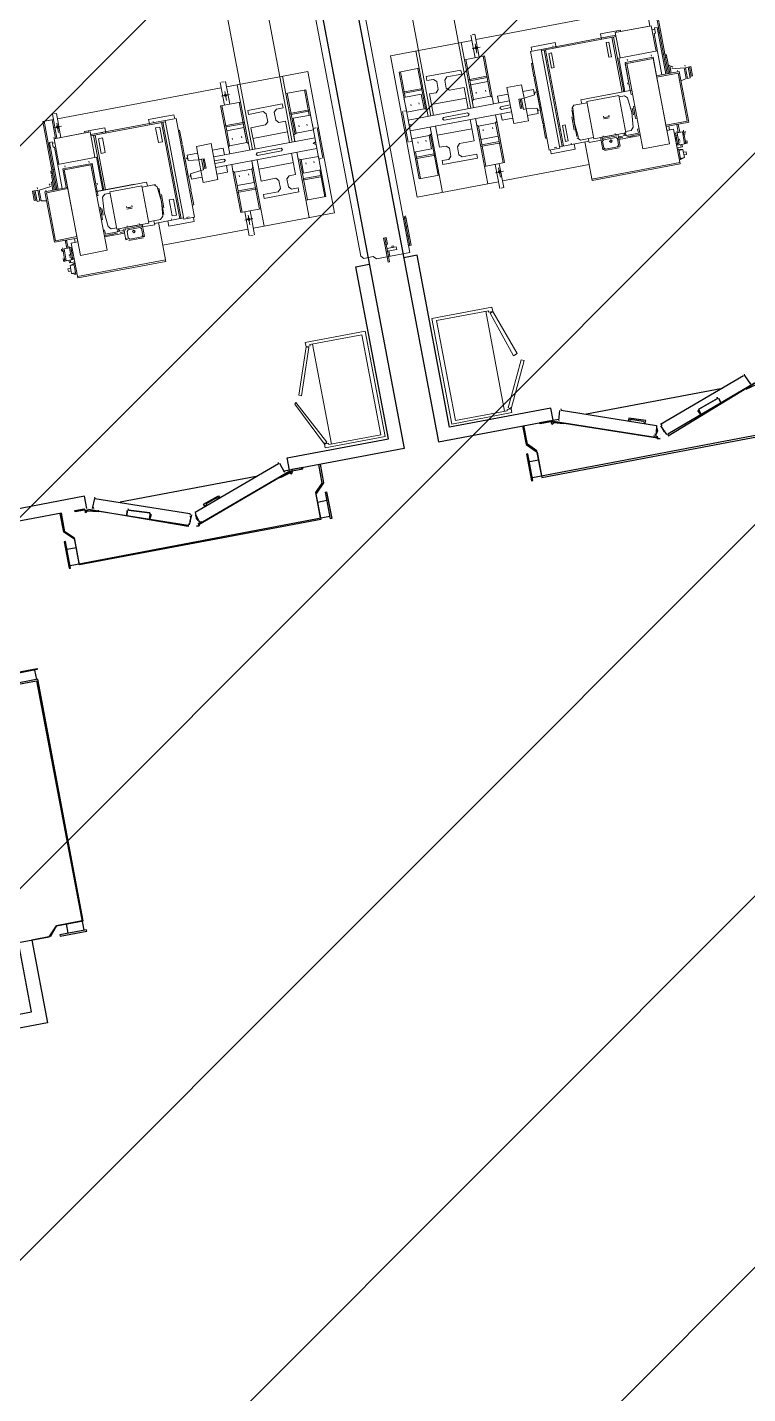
# Model space of a CAD drawing. Extents: x 407440 to 411585, y 6041728 to 6045069.
# Drawn here: x 408266.1 to 408296.6, y 6044160.8 to 6044218.6 of the extents above; entities that cross this region are included whole.
import ezdxf

# ---------------------------------------------------------------- set-up
doc = ezdxf.new("R2010")
doc.units = 0
doc.header["$LTSCALE"] = 5
doc.linetypes.add('foc-TIELINE', pattern=[1.875, 1.25, -0.625])
for name, color, linetype in [('P-BUFFER-PURPLE', 187, 'foc-TIELINE'), ('P-PROPOSED-EXISTING-H', 59, 'Continuous'), ('T-TIE', 201, 'foc-TIELINE')]:
    doc.layers.add(name, color=color, linetype=linetype)

# ---------------------------------------------------------------- blocks, each defined once
blk = doc.blocks.new('P-RIG-877')
at = {"layer": 'T-TIE', "linetype": 'ByBlock', "lineweight": 25}
for points in [[(8.438, -11.343), (8.22, -11.343), (8.151, -11.274), (7.991, -11.274), (7.991, -10.539), (-4.19, -10.539), (-4.19, -14.225), (7.991, -14.225), (7.991, -13.191), (8.002, -13.191), (7.922, -13.168)], [(7.991, -13.501), (8.151, -13.501), (8.232, -13.421), (8.45, -13.421), (8.45, -11.343), (8.232, -11.343), (8.151, -11.263), (7.991, -11.263)], [(8.438, -11.263), (8.438, -13.501)], [(8.002, -11.538), (7.922, -11.573), (7.91, -11.573)], [(8.025, -11.584), (8.037, -11.584), (8.014, -11.492), (8.002, -11.504), (8.289, -12.307), (8.301, -12.307), (8.002, -11.504)], [(7.922, -11.584), (8.197, -12.353)], [(8.037, -11.573), (8.025, -11.573)], [(7.991, -12.95), (7.991, -11.779)], [(8.071, -11.825), (8.117, -11.814), (8.071, -11.825)], [(8.128, -12.009), (8.071, -11.837), (8.128, -12.009)], [(8.174, -11.997), (8.14, -12.009), (8.128, -12.009), (8.14, -12.009)], [(8.186, -11.997), (8.14, -12.02)], [(8.209, -12.342), (8.197, -12.342)], [(8.209, -12.353), (8.289, -12.319), (8.278, -12.319)], [(8.255, -12.33), (8.266, -12.33), (8.232, -12.342), (8.22, -12.342)], [(7.91, -13.157), (7.922, -13.157), (8.197, -12.388), (8.209, -12.388), (8.289, -12.411)], [(8.037, -13.145), (8.037, -13.157), (8.014, -13.237), (8.002, -13.237), (8.289, -12.434), (8.301, -12.399), (8.289, -12.399), (8.301, -12.399), (8.289, -12.399)], [(8.301, -12.399), (8.312, -12.399), (8.301, -12.399), (8.002, -13.237)], [(8.151, -12.48), (8.163, -12.48), (8.14, -12.468), (8.094, -12.606), (8.117, -12.617)], [(8.232, -12.388), (8.243, -12.388), (8.266, -12.399), (8.255, -12.399), (8.266, -12.399), (8.243, -12.388)], [(8.278, -12.411), (8.266, -12.411)], [(8.289, -12.422), (8.278, -12.422)], [(8.117, -12.594), (8.105, -12.594), (8.14, -12.491), (8.151, -12.491)], [(8.117, -12.606), (8.105, -12.606)], [(8.037, -13.168), (8.025, -13.168)], [(7.991, -13.237), (7.887, -13.237), (7.887, -14.11), (6.406, -14.11), (6.406, -14.225)], [(8.002, -13.341), (7.991, -13.341)], [(8.438, -13.421), (8.22, -13.421), (8.151, -13.49), (7.991, -13.49)], [(8.301, -13.421), (8.301, -13.501)], [(8.438, -17.405), (8.22, -17.405), (8.151, -17.474), (7.991, -17.474), (7.991, -18.208), (-4.19, -18.208), (-4.19, -14.523), (7.991, -14.523), (7.991, -15.556), (8.002, -15.556), (7.922, -15.579)], [(7.991, -15.51), (7.887, -15.51), (7.887, -14.638), (6.406, -14.638), (6.406, -14.523)], [(7.991, -15.246), (8.151, -15.246), (8.232, -15.327), (8.45, -15.327), (8.45, -17.405), (8.232, -17.405), (8.151, -17.485), (7.991, -17.485)], [(8.301, -15.327), (8.301, -15.246)], [(8.438, -17.485), (8.438, -15.246)], [(8.438, -15.327), (8.22, -15.327), (8.151, -15.258), (7.991, -15.258)], [(8.002, -15.407), (7.991, -15.407)], [(7.91, -15.591), (7.922, -15.591), (8.197, -16.36), (8.209, -16.36), (8.289, -16.337)], [(8.037, -15.602), (8.037, -15.591), (8.014, -15.51), (8.002, -15.51), (8.289, -16.314), (8.301, -16.349), (8.289, -16.349), (8.301, -16.349), (8.289, -16.349)], [(8.301, -16.349), (8.312, -16.349), (8.301, -16.349), (8.002, -15.51)], [(8.037, -15.579), (8.025, -15.591)], [(7.991, -15.797), (7.991, -16.969)], [(8.151, -16.268), (8.163, -16.268), (8.14, -16.28), (8.094, -16.142), (8.117, -16.13)], [(8.117, -16.142), (8.105, -16.142)], [(8.117, -16.153), (8.105, -16.153), (8.14, -16.257), (8.151, -16.257)], [(7.91, -17.175), (7.922, -17.175), (8.197, -16.406), (8.209, -16.406)], [(8.209, -16.394), (8.289, -16.429), (8.278, -16.429)], [(8.255, -16.417), (8.266, -16.417), (8.232, -16.406), (8.22, -16.406)], [(8.232, -16.36), (8.243, -16.36), (8.266, -16.349), (8.255, -16.349), (8.266, -16.349), (8.243, -16.36)], [(8.289, -16.326), (8.278, -16.326)], [(8.278, -16.349), (8.278, -16.337)], [(8.025, -17.164), (8.037, -17.164), (8.014, -17.256), (8.002, -17.244), (8.289, -16.44), (8.301, -16.44), (8.002, -17.244)], [(8.128, -16.739), (8.071, -16.911), (8.128, -16.739)], [(8.174, -16.75), (8.14, -16.739), (8.128, -16.739), (8.14, -16.739)], [(8.186, -16.75), (8.14, -16.727)], [(8.071, -16.923), (8.117, -16.934), (8.071, -16.923)], [(8.002, -17.21), (7.922, -17.175)], [(8.002, -17.198), (7.991, -17.198)], [(8.037, -17.175), (8.025, -17.175)], [(7.991, -17.256), (7.887, -17.256), (7.887, -18.094), (6.636, -18.094), (6.636, -18.208), (6.636, -18.094)], [(8.002, -17.347), (7.991, -17.347)], [(8.301, -17.405), (8.301, -17.485)], [(8.232, -24.408), (8.22, -24.408), (8.232, -24.408), (8.232, -24.42), (8.22, -24.42), (8.232, -24.397), (8.22, -24.397), (8.232, -24.397), (8.542, -23.558), (8.656, -23.558), (8.656, -18.507), (9.265, -18.507), (9.265, -18.243), (9.345, -18.163), (9.345, -17.944), (11.492, -17.944)], [(11.412, -17.944), (11.412, -18.163), (11.412, -17.933), (9.334, -17.933), (9.334, -18.163), (9.253, -18.231), (9.253, -18.392)], [(9.253, -17.944), (9.334, -17.944)], [(11.412, -18.082), (11.492, -18.082)], [(12.204, -23.558), (12.089, -23.558), (12.089, -18.507), (11.492, -18.507), (11.492, -18.243), (11.412, -18.163), (11.492, -18.231), (11.492, -18.392), (12.204, -18.392), (12.204, -23.604), (12.215, -23.604), (12.135, -23.639), (12.124, -23.639), (12.411, -24.408), (12.399, -24.408)]]:
    blk.add_lwpolyline(points, dxfattribs=at)
at = {"layer": 'T-TIE', "linetype": 'ByBlock', "lineweight": 18}
for points in [[(5.35, -11.561), (5.27, -11.561), (5.362, -11.561), (5.362, -11.584), (5.27, -11.584), (5.27, -11.538), (5.35, -11.538)], [(5.27, -11.55), (5.35, -11.55), (5.27, -11.55), (5.35, -11.55)], [(5.281, -11.653), (5.293, -11.653)], [(5.706, -11.653), (5.717, -11.653)], [(5.798, -11.687), (5.809, -11.687)], [(5.798, -11.687), (5.809, -11.687)], [(5.855, -11.768), (5.844, -11.768)], [(5.855, -11.745), (5.867, -11.745)], [(5.89, -11.699), (5.901, -11.699)], [(4.891, -12.215), (4.891, -12.193)], [(4.937, -12.204), (4.937, -12.181), (5.063, -12.181), (5.063, -12.204)], [(5.717, -12.181), (5.717, -12.457), (5.396, -12.457), (5.396, -12.181)], [(5.717, -12.193), (5.74, -12.204), (5.74, -12.181)], [(5.729, -12.25), (5.74, -12.25)], [(5.557, -12.33), (5.557, -12.307)], [(5.821, -12.273), (5.821, -12.376), (5.809, -12.388), (5.821, -12.388), (5.809, -12.388), (5.752, -12.388), (5.74, -12.376), (5.74, -12.273), (5.752, -12.261), (5.809, -12.261)], [(5.775, -12.319), (5.763, -12.307), (5.752, -12.319), (5.763, -12.33)], [(4.937, -12.698), (4.937, -12.675), (5.063, -12.675), (5.063, -12.698)], [(5.694, -12.698), (5.557, -12.698), (5.557, -12.675), (5.694, -12.675)], [(4.891, -12.801), (4.891, -12.778)], [(5.729, -12.778), (5.729, -12.801)], [(5.27, -13.008), (5.35, -13.008), (5.27, -13.008), (5.35, -13.008)], [(4.787, -13.295), (4.776, -13.283), (4.765, -13.295), (4.776, -13.306)], [(4.787, -13.295), (4.776, -13.283), (4.765, -13.295), (4.776, -13.306)], [(5.855, -13.295), (5.844, -13.283), (5.832, -13.295), (5.844, -13.306)], [(5.855, -13.295), (5.844, -13.283), (5.832, -13.295), (5.844, -13.306)], [(5.327, -13.674), (5.327, -13.467), (5.316, -13.455), (5.304, -13.467), (5.304, -13.674), (5.316, -13.685)], [(7.003, -13.593), (7.394, -13.467), (7.382, -13.432), (6.992, -13.57)], [(7.864, -13.57), (7.864, -14.087), (6.957, -14.087), (6.957, -13.57), (6.992, -13.57), (6.992, -13.605), (6.98, -13.605), (6.98, -14.052), (7.841, -14.052), (7.841, -13.605), (7.83, -13.605), (7.83, -13.57)], [(6.969, -13.57), (6.98, -13.57)], [(7.818, -13.57), (7.83, -13.57)], [(6.326, -14.581), (6.349, -14.558), (6.349, -14.477), (6.372, -14.454), (6.372, -14.167), (3.88, -14.167), (3.88, -14.454), (3.915, -14.477), (3.915, -14.558), (3.938, -14.581)], [(6.303, -14.294), (6.291, -14.294), (6.291, -14.305), (6.303, -14.305)], [(7.864, -15.178), (7.864, -14.661), (6.957, -14.661), (6.957, -15.178), (6.992, -15.178), (6.992, -15.143), (6.98, -15.143), (6.98, -14.695), (7.841, -14.695), (7.841, -15.143), (7.83, -15.143), (7.83, -15.178)], [(5.304, -15.074), (5.316, -15.063), (5.327, -15.074), (5.327, -15.281), (5.316, -15.292), (5.304, -15.281)], [(6.969, -15.178), (6.98, -15.178)], [(7.003, -15.155), (7.394, -15.292), (7.382, -15.315), (6.992, -15.178)], [(7.818, -15.178), (7.83, -15.178)], [(4.765, -15.453), (4.776, -15.465), (4.787, -15.453), (4.776, -15.442)], [(4.765, -15.453), (4.776, -15.465), (4.787, -15.453), (4.776, -15.442)], [(5.832, -15.453), (5.844, -15.465), (5.855, -15.453), (5.844, -15.442)], [(5.832, -15.453), (5.844, -15.465), (5.855, -15.453), (5.844, -15.442)], [(5.27, -15.74), (5.35, -15.74), (5.27, -15.74), (5.35, -15.74)], [(4.891, -15.97), (4.891, -15.947)], [(5.729, -15.947), (5.729, -15.97)], [(4.937, -16.05), (4.937, -16.085), (5.063, -16.085), (5.063, -16.05)], [(5.694, -16.05), (5.557, -16.05), (5.557, -16.085), (5.694, -16.085)], [(5.717, -16.567), (5.717, -16.291), (5.396, -16.291), (5.396, -16.567)], [(5.821, -16.475), (5.821, -16.372), (5.809, -16.36), (5.821, -16.36), (5.809, -16.36), (5.752, -16.36), (5.74, -16.372), (5.74, -16.475), (5.752, -16.486), (5.809, -16.486)], [(5.557, -16.44), (5.557, -16.417)], [(5.752, -16.429), (5.763, -16.44), (5.775, -16.429), (5.763, -16.417)], [(4.891, -16.555), (4.891, -16.532)], [(4.937, -16.544), (4.937, -16.578), (5.063, -16.578), (5.063, -16.544)], [(5.717, -16.555), (5.74, -16.567), (5.74, -16.544)], [(4.765, -16.9), (4.776, -16.911), (4.787, -16.9), (4.776, -16.888)], [(4.765, -16.9), (4.776, -16.911), (4.787, -16.9), (4.776, -16.888)], [(5.855, -16.98), (5.844, -16.98)], [(5.281, -17.095), (5.293, -17.095)], [(5.706, -17.095), (5.717, -17.095)], [(5.798, -17.06), (5.809, -17.06)], [(5.798, -17.06), (5.809, -17.06)], [(5.855, -17.003), (5.867, -17.003)], [(5.89, -17.049), (5.901, -17.049)], [(5.35, -17.187), (5.27, -17.187), (5.362, -17.187), (5.362, -17.164), (5.27, -17.164), (5.27, -17.21), (5.35, -17.21)], [(5.27, -17.198), (5.35, -17.198), (5.27, -17.198), (5.35, -17.198)]]:
    blk.add_lwpolyline(points, close=True, dxfattribs=at)
for points in [[(5.35, -11.538), (5.27, -11.538)], [(5.729, -11.837), (5.729, -11.641), (5.293, -11.641), (5.293, -11.837), (5.132, -11.837), (5.132, -12.078), (5.373, -12.078), (5.407, -12.078), (5.407, -12.066)], [(5.258, -11.584), (5.247, -11.584)], [(5.258, -11.699), (5.27, -11.596), (5.362, -11.596), (5.373, -11.641)], [(5.27, -11.561), (5.35, -11.561), (5.27, -11.561)], [(5.717, -11.837), (5.717, -11.653), (5.304, -11.653), (5.304, -11.837)], [(4.856, -11.814), (4.868, -11.814), (4.707, -11.814), (4.707, -11.733), (5.293, -11.733)], [(5.293, -11.745), (4.707, -11.745)], [(5.293, -11.791), (4.937, -11.791), (4.937, -11.779), (4.891, -11.779), (4.891, -11.756), (5.293, -11.756)], [(4.902, -11.756), (4.902, -11.745), (4.937, -11.745), (4.937, -11.756)], [(4.902, -11.802), (4.902, -11.779)], [(4.914, -11.745), (4.914, -11.756)], [(4.925, -11.745), (4.925, -11.756)], [(5.12, -11.733), (5.12, -11.756)], [(5.132, -11.722), (5.132, -11.733), (5.132, -11.722), (5.155, -11.722), (5.155, -11.733)], [(5.143, -11.722), (5.143, -11.733)], [(5.729, -12.537), (6.062, -12.537), (6.062, -11.779), (5.763, -11.779), (5.763, -11.837), (5.258, -11.837), (5.143, -11.837), (5.878, -11.837), (5.878, -12.066), (5.143, -12.066), (5.143, -11.837), (5.143, -12.078), (5.373, -12.078), (5.373, -12.503), (5.407, -12.503)], [(5.293, -11.722), (5.166, -11.722), (5.166, -11.733)], [(5.224, -11.722), (5.224, -11.71), (5.293, -11.71), (5.247, -11.71)], [(5.235, -11.699), (5.247, -11.687)], [(5.729, -11.733), (5.798, -11.733)], [(5.798, -11.745), (5.729, -11.745)], [(5.786, -11.756), (5.798, -11.756), (5.798, -11.71), (5.901, -11.71), (5.901, -11.699), (5.901, -11.722), (5.901, -11.756)], [(5.798, -11.699), (5.809, -11.699), (5.798, -11.699), (5.809, -11.699), (5.798, -11.699), (5.786, -11.699)], [(5.809, -11.687), (5.798, -11.687)], [(5.798, -11.699), (5.901, -11.699), (5.798, -11.699)], [(5.798, -11.71), (5.798, -11.699), (5.798, -11.71)], [(5.798, -11.756), (5.901, -11.756), (5.798, -11.756)], [(5.798, -11.779), (5.798, -11.756), (5.798, -11.779)], [(5.798, -11.768), (5.844, -11.768), (5.832, -11.768)], [(5.809, -11.687), (5.809, -11.699), (5.809, -11.687)], [(5.821, -11.687), (5.821, -11.71)], [(5.821, -11.756), (5.821, -11.779)], [(5.855, -11.745), (5.867, -11.745), (5.855, -11.745), (5.855, -11.756), (5.844, -11.756), (5.832, -11.756)], [(5.855, -11.779), (5.855, -11.768), (5.844, -11.768), (5.832, -11.768), (5.844, -11.768), (5.855, -11.768), (5.901, -11.768)], [(5.844, -11.779), (5.844, -11.768), (5.855, -11.768)], [(5.901, -11.699), (5.89, -11.699), (5.901, -11.699), (5.901, -11.687), (5.89, -11.687), (5.901, -11.687), (5.89, -11.687), (5.878, -11.687)], [(5.89, -11.71), (5.89, -11.699), (5.89, -11.687), (5.89, -11.699), (5.878, -11.699)], [(5.878, -11.745), (5.878, -11.756)], [(5.89, -11.756), (5.89, -11.779)], [(5.901, -11.733), (5.924, -11.733), (5.924, -11.779), (5.924, -11.733)], [(5.924, -11.745), (5.901, -11.745)], [(5.901, -11.779), (5.901, -11.756), (5.901, -11.779)], [(6.027, -11.779), (6.027, -11.768), (6.016, -11.733), (6.016, -11.768), (6.004, -11.768), (6.016, -11.768), (6.004, -11.768), (6.016, -11.768), (6.027, -11.768), (5.936, -11.768), (5.947, -11.733), (5.947, -11.768), (5.936, -11.768), (5.947, -11.768), (5.936, -11.768), (5.936, -11.779)], [(6.016, -11.733), (5.947, -11.733)], [(5.97, -11.733), (5.97, -11.71), (5.993, -11.71), (5.993, -11.733)], [(6.05, -11.779), (6.05, -12.537)], [(4.707, -13.283), (4.707, -11.871)], [(5.086, -12.112), (4.868, -12.112), (4.868, -11.802), (5.086, -11.802)], [(4.868, -12.101), (4.868, -11.814), (4.868, -12.101)], [(5.086, -11.791), (5.086, -12.124), (5.373, -12.124)], [(5.12, -11.848), (5.109, -11.848)], [(5.258, -11.837), (5.247, -11.837)], [(5.729, -11.814), (5.763, -11.814)], [(4.868, -12.066), (4.856, -12.066), (4.856, -12.238), (4.902, -12.238)], [(4.868, -12.101), (4.856, -12.101)], [(4.891, -12.112), (4.891, -12.755), (5.74, -12.755), (5.74, -12.847)], [(4.902, -12.755), (4.902, -12.112)], [(5.12, -12.055), (5.109, -12.055)], [(5.316, -12.089), (5.304, -12.089)], [(5.373, -12.399), (5.373, -12.066)], [(5.407, -12.181), (5.407, -12.135), (5.43, -12.112), (5.557, -12.101), (5.683, -12.112), (5.706, -12.135), (5.706, -12.181)], [(5.614, -12.066), (5.614, -12.078), (5.511, -12.078), (5.511, -12.066)], [(5.534, -12.078), (5.522, -12.078)], [(5.522, -12.089), (5.534, -12.089), (5.58, -12.089), (5.568, -12.089)], [(5.58, -12.078), (5.568, -12.078)], [(5.74, -12.181), (5.74, -12.078), (5.706, -12.078), (5.706, -12.066)], [(5.752, -12.181), (5.752, -12.066)], [(5.763, -12.066), (5.763, -12.25)], [(4.902, -12.135), (5.373, -12.135)], [(4.902, -12.147), (5.373, -12.147)], [(5.717, -12.25), (5.729, -12.25), (5.717, -12.25), (5.729, -12.25), (5.74, -12.25), (5.74, -12.215)], [(5.729, -12.25), (5.729, -12.25)], [(5.729, -12.25), (5.729, -12.25)], [(5.821, -12.261), (5.821, -12.25), (5.809, -12.25), (5.821, -12.25), (5.729, -12.25)], [(5.752, -12.238), (5.74, -12.238)], [(5.74, -12.25), (5.74, -12.25)], [(5.752, -12.135), (5.763, -12.135)], [(5.752, -12.147), (5.763, -12.147)], [(5.752, -12.25), (5.752, -12.215)], [(5.545, -12.342), (5.557, -12.342), (5.557, -12.296), (5.545, -12.296)], [(5.568, -12.296), (5.568, -12.342)], [(5.717, -12.273), (5.706, -12.273)], [(5.717, -12.261), (5.717, -12.388), (5.729, -12.388), (5.74, -12.388), (5.729, -12.388)], [(5.729, -12.261), (5.729, -12.388), (5.729, -12.261)], [(5.729, -12.261), (5.729, -12.261)], [(5.729, -12.261), (5.729, -12.261)], [(5.74, -12.261), (5.74, -12.261)], [(5.821, -12.261), (5.821, -12.261)], [(5.832, -12.388), (5.832, -12.261)], [(5.43, -12.594), (5.407, -12.571), (5.407, -12.457)], [(5.683, -12.594), (5.706, -12.571), (5.706, -12.457)], [(5.717, -12.376), (5.706, -12.376)], [(5.706, -12.503), (5.74, -12.503), (5.74, -12.399), (5.729, -12.399), (5.717, -12.399), (5.729, -12.399), (5.821, -12.399), (5.821, -12.388)], [(5.729, -12.388), (5.729, -12.388)], [(5.729, -12.388), (5.729, -12.388)], [(5.729, -12.388), (5.729, -12.388)], [(5.729, -12.388), (5.729, -12.388)], [(5.74, -12.388), (5.74, -12.388)], [(5.74, -12.388), (5.74, -12.388)], [(5.821, -12.388), (5.821, -12.388)], [(5.43, -12.583), (5.557, -12.594), (5.683, -12.583)], [(5.442, -12.594), (5.671, -12.594)], [(5.729, -12.503), (5.729, -12.755)], [(5.924, -13.283), (5.924, -12.537)], [(4.902, -12.629), (4.856, -12.629), (4.856, -12.835), (4.891, -12.835)], [(4.891, -12.652), (4.879, -12.652)], [(5.499, -12.606), (5.614, -12.606)], [(5.729, -12.652), (5.717, -12.652)], [(5.74, -12.835), (5.775, -12.835), (5.775, -12.629), (5.729, -12.629)], [(4.891, -12.755), (4.891, -12.847)], [(4.902, -12.721), (5.729, -12.721)], [(4.902, -12.732), (5.729, -12.732)], [(5.74, -12.847), (4.891, -12.847), (5.74, -12.847)], [(5.109, -12.847), (5.109, -12.858), (4.994, -12.858), (4.994, -12.847)], [(5.373, -12.847), (5.373, -12.858), (5.258, -12.858), (5.235, -12.858), (5.12, -12.858), (5.12, -12.847)], [(5.212, -12.973), (5.212, -12.881), (5.258, -12.881), (5.27, -12.973), (5.27, -12.996), (5.362, -12.996), (5.362, -12.973), (5.373, -12.881), (5.419, -12.881), (5.419, -12.973)], [(5.511, -12.847), (5.511, -12.858), (5.396, -12.858), (5.373, -12.858), (5.384, -12.858), (5.247, -12.858), (5.235, -12.858), (5.235, -12.847)], [(5.247, -12.881), (5.235, -12.87)], [(5.258, -12.858), (5.258, -12.847)], [(5.396, -12.87), (5.384, -12.881)], [(5.396, -12.858), (5.396, -12.847)], [(5.637, -12.847), (5.637, -12.858), (5.522, -12.858), (5.522, -12.847)], [(5.27, -12.973), (5.155, -12.973), (5.155, -13.1), (5.465, -13.1), (5.465, -12.973), (5.362, -12.973)], [(5.258, -12.973), (5.247, -12.973)], [(5.27, -12.973), (5.362, -12.973), (5.27, -12.973)], [(5.27, -13.019), (5.35, -13.019), (5.27, -13.019), (5.35, -13.019), (5.27, -13.019), (5.27, -12.996), (5.35, -12.996), (5.35, -13.019)], [(5.212, -13.1), (5.212, -13.191), (5.27, -13.191)], [(5.27, -13.972), (5.27, -13.1)], [(5.327, -13.1), (5.327, -13.18), (5.316, -13.191), (5.304, -13.18), (5.304, -13.1)], [(5.419, -13.1), (5.419, -13.191), (5.362, -13.191)], [(5.362, -13.972), (5.362, -13.1)], [(4.856, -13.283), (4.661, -13.283), (4.661, -13.306)], [(4.856, -13.409), (4.856, -13.237), (5.212, -13.237), (5.201, -13.249), (5.201, -13.398), (5.212, -13.409), (5.27, -13.409), (4.856, -13.409), (4.707, -13.409)], [(4.776, -13.329), (4.776, -13.26)], [(4.856, -13.398), (5.201, -13.398), (5.074, -13.398), (5.074, -13.249), (5.201, -13.249)], [(4.856, -13.249), (5.074, -13.249)], [(5.029, -13.237), (5.029, -13.409)], [(5.04, -13.398), (5.04, -13.249)], [(5.155, -13.283), (5.143, -13.283)], [(5.212, -13.237), (5.27, -13.237)], [(5.924, -13.409), (5.775, -13.409), (5.362, -13.409), (5.419, -13.409), (5.43, -13.398), (5.43, -13.249), (5.419, -13.237), (5.775, -13.237), (5.775, -13.409)], [(5.362, -13.237), (5.419, -13.237)], [(5.545, -13.249), (5.545, -13.398), (5.43, -13.398), (5.775, -13.398)], [(5.43, -13.249), (5.545, -13.249), (5.775, -13.249)], [(5.476, -13.283), (5.465, -13.283)], [(5.591, -13.398), (5.591, -13.249)], [(5.603, -13.237), (5.603, -13.398), (5.603, -13.409)], [(5.981, -13.306), (5.981, -13.283), (5.775, -13.283)], [(5.844, -13.329), (5.844, -13.26)], [(4.661, -13.318), (4.856, -13.318)], [(4.707, -13.318), (4.707, -14.018), (5.924, -14.018), (5.924, -13.318)], [(4.822, -13.295), (4.742, -13.295)], [(5.155, -13.364), (5.143, -13.364)], [(5.476, -13.364), (5.465, -13.364)], [(5.775, -13.318), (5.981, -13.318)], [(5.89, -13.295), (5.809, -13.295)], [(7.841, -13.57), (7.83, -13.57), (7.451, -13.387), (7.44, -13.409), (7.818, -13.593), (7.83, -13.57)], [(5.27, -13.432), (1.802, -13.432), (1.802, -13.777), (5.27, -13.777)], [(5.27, -13.455), (5.086, -13.455), (5.086, -13.582), (5.063, -13.605), (4.994, -13.605), (4.971, -13.582), (4.971, -13.455), (4.937, -13.455), (4.937, -13.754), (4.971, -13.754), (4.971, -13.697), (4.994, -13.674), (5.063, -13.674), (5.086, -13.697), (5.086, -13.754), (5.27, -13.754)], [(5.178, -13.754), (5.178, -13.455)], [(5.362, -13.754), (5.545, -13.754), (5.545, -13.697), (5.568, -13.674), (5.637, -13.674), (5.66, -13.697), (5.66, -13.754), (5.694, -13.754), (5.694, -13.455), (5.66, -13.455), (5.66, -13.582), (5.637, -13.605), (5.568, -13.605), (5.545, -13.582), (5.545, -13.455), (5.362, -13.455)], [(5.442, -13.754), (5.442, -13.455)], [(6.969, -13.57), (6.98, -13.57), (6.969, -13.57)], [(6.992, -13.57), (6.98, -13.57)], [(6.98, -13.628), (7.841, -13.628)], [(5.201, -13.823), (5.074, -13.823), (5.074, -13.972), (5.201, -13.972), (5.201, -13.823), (5.212, -13.8), (5.27, -13.8), (4.707, -13.8)], [(4.856, -13.8), (4.856, -13.972), (5.178, -13.972)], [(4.856, -13.811), (5.201, -13.811)], [(5.029, -13.8), (5.029, -13.972)], [(5.04, -13.961), (5.04, -13.811)], [(5.155, -13.857), (5.143, -13.857)], [(5.43, -13.823), (5.545, -13.823), (5.545, -13.972), (5.43, -13.972), (5.43, -13.823), (5.419, -13.8), (5.362, -13.8), (5.924, -13.8)], [(5.43, -13.811), (5.775, -13.811)], [(5.465, -13.972), (5.775, -13.972), (5.775, -13.8)], [(5.476, -13.857), (5.465, -13.857)], [(5.591, -13.961), (5.591, -13.811)], [(5.603, -13.8), (5.603, -13.961), (5.603, -13.972)], [(4.856, -13.961), (5.074, -13.961)], [(5.155, -13.926), (5.143, -13.926)], [(5.453, -13.995), (5.453, -13.972), (5.189, -13.972), (5.189, -13.995)], [(5.327, -13.972), (5.316, -13.949), (5.304, -13.972)], [(5.476, -13.926), (5.465, -13.926)], [(5.545, -13.961), (5.775, -13.961)], [(5.189, -14.006), (5.453, -14.006)], [(6.062, -14.144), (6.073, -14.144), (6.062, -14.144), (6.073, -14.144), (6.085, -14.144), (6.073, -14.144), (6.073, -14.156), (6.073, -14.144), (6.314, -14.144), (6.314, -14.167), (6.085, -14.167), (6.085, -14.144), (6.085, -14.156), (6.073, -14.156), (6.062, -14.156), (6.073, -14.156), (6.062, -14.156)], [(6.314, -14.156), (6.073, -14.156), (6.085, -14.156), (6.073, -14.156), (6.085, -14.156), (6.085, -14.144), (6.085, -14.156), (6.073, -14.156), (6.085, -14.156), (6.085, -14.167)], [(6.154, -14.144), (6.154, -14.167)], [(6.234, -14.144), (6.234, -14.167)], [(6.303, -14.144), (6.314, -14.144), (6.314, -14.156), (6.314, -14.167)], [(6.303, -14.351), (6.303, -14.271), (6.326, -14.271), (6.326, -14.351), (6.372, -14.351), (6.418, -14.351)], [(6.326, -14.362), (6.372, -14.362), (6.372, -14.339), (6.326, -14.339), (6.326, -14.362), (6.372, -14.362), (6.418, -14.362), (6.372, -14.362), (6.326, -14.362), (6.268, -14.362), (6.211, -14.362), (6.268, -14.362), (6.268, -14.339), (6.211, -14.339), (6.211, -14.362), (6.268, -14.362)], [(6.211, -14.351), (6.268, -14.351), (6.326, -14.351), (6.372, -14.351), (6.418, -14.351), (6.406, -14.351)], [(6.268, -14.351), (6.211, -14.351), (6.211, -14.362)], [(6.418, -14.362), (6.418, -14.351), (6.418, -14.362)], [(4.707, -15.43), (4.707, -14.73), (5.924, -14.73), (5.924, -15.43)], [(5.201, -14.925), (5.074, -14.925), (5.074, -14.776), (5.201, -14.776), (5.201, -14.925), (5.212, -14.948), (5.27, -14.948), (4.707, -14.948)], [(4.856, -14.948), (4.856, -14.776), (5.178, -14.776)], [(4.856, -14.787), (5.074, -14.787)], [(5.029, -14.948), (5.029, -14.776)], [(5.04, -14.787), (5.04, -14.936)], [(5.189, -14.741), (5.453, -14.741)], [(5.189, -14.753), (5.189, -14.776), (5.453, -14.776), (5.453, -14.753)], [(5.27, -14.776), (5.27, -15.648)], [(5.304, -14.776), (5.316, -14.799), (5.327, -14.776)], [(5.43, -14.925), (5.545, -14.925), (5.545, -14.776), (5.43, -14.776), (5.43, -14.925), (5.419, -14.948), (5.362, -14.948), (5.924, -14.948)], [(5.362, -14.776), (5.362, -15.648)], [(5.465, -14.776), (5.775, -14.776), (5.775, -14.948)], [(5.545, -14.787), (5.775, -14.787)], [(5.591, -14.787), (5.591, -14.936)], [(5.603, -14.948), (5.603, -14.787), (5.603, -14.776)], [(5.155, -14.822), (5.143, -14.822)], [(5.155, -14.891), (5.143, -14.891)], [(5.476, -14.822), (5.465, -14.822)], [(5.476, -14.891), (5.465, -14.891)], [(5.27, -15.315), (1.802, -15.315), (1.802, -14.971), (5.27, -14.971)], [(4.856, -14.936), (5.201, -14.936)], [(5.27, -15.292), (5.086, -15.292), (5.086, -15.166), (5.063, -15.143), (4.994, -15.143), (4.971, -15.166), (4.971, -15.292), (4.937, -15.292), (4.937, -14.994), (4.971, -14.994), (4.971, -15.051), (4.994, -15.074), (5.063, -15.074), (5.086, -15.051), (5.086, -14.994), (5.27, -14.994)], [(5.178, -14.994), (5.178, -15.292)], [(5.362, -14.994), (5.545, -14.994), (5.545, -15.051), (5.568, -15.074), (5.637, -15.074), (5.66, -15.051), (5.66, -14.994), (5.694, -14.994), (5.694, -15.292), (5.66, -15.292), (5.66, -15.166), (5.637, -15.143), (5.568, -15.143), (5.545, -15.166), (5.545, -15.292), (5.362, -15.292)], [(5.43, -14.936), (5.775, -14.936)], [(5.442, -14.994), (5.442, -15.292)], [(6.98, -15.12), (7.841, -15.12)], [(6.969, -15.178), (6.98, -15.178), (6.969, -15.178)], [(6.992, -15.178), (6.98, -15.178)], [(7.841, -15.178), (7.83, -15.178), (7.451, -15.361), (7.44, -15.35), (7.818, -15.155), (7.83, -15.178)], [(4.856, -15.338), (4.856, -15.51), (5.212, -15.51), (5.201, -15.499), (5.201, -15.35), (5.212, -15.338), (5.27, -15.338), (4.856, -15.338), (4.707, -15.338)], [(4.856, -15.35), (5.201, -15.35), (5.074, -15.35), (5.074, -15.499), (5.201, -15.499)], [(5.029, -15.51), (5.029, -15.338)], [(5.04, -15.35), (5.04, -15.499)], [(5.924, -15.338), (5.775, -15.338), (5.362, -15.338), (5.419, -15.338), (5.43, -15.35), (5.43, -15.499), (5.419, -15.51), (5.775, -15.51), (5.775, -15.338)], [(5.545, -15.499), (5.545, -15.35), (5.43, -15.35), (5.775, -15.35)], [(5.591, -15.35), (5.591, -15.499)], [(5.603, -15.51), (5.603, -15.35), (5.603, -15.338)], [(4.661, -15.43), (4.856, -15.43)], [(4.661, -15.442), (4.661, -15.465)], [(4.661, -15.476), (4.856, -15.476)], [(4.707, -15.476), (4.707, -16.888)], [(4.822, -15.453), (4.742, -15.453)], [(4.776, -15.419), (4.776, -15.488)], [(5.155, -15.384), (5.143, -15.384)], [(5.155, -15.465), (5.143, -15.465)], [(5.476, -15.384), (5.465, -15.384)], [(5.476, -15.465), (5.465, -15.465)], [(5.775, -15.43), (5.981, -15.43)], [(5.775, -15.476), (5.981, -15.476)], [(5.89, -15.453), (5.809, -15.453)], [(5.844, -15.419), (5.844, -15.488)], [(5.924, -15.476), (5.924, -16.211)], [(5.981, -15.465), (5.981, -15.442)], [(4.856, -15.499), (5.074, -15.499)], [(5.212, -15.51), (5.27, -15.51)], [(5.212, -15.648), (5.212, -15.556), (5.27, -15.556)], [(5.327, -15.648), (5.327, -15.568), (5.316, -15.556), (5.304, -15.568), (5.304, -15.648)], [(5.362, -15.51), (5.419, -15.51)], [(5.419, -15.648), (5.419, -15.556), (5.362, -15.556)], [(5.43, -15.499), (5.545, -15.499), (5.775, -15.499)], [(5.27, -15.775), (5.155, -15.775), (5.155, -15.648), (5.465, -15.648), (5.465, -15.775), (5.362, -15.775)], [(5.212, -15.775), (5.212, -15.866), (5.258, -15.866), (5.27, -15.775), (5.27, -15.752), (5.362, -15.752), (5.362, -15.775), (5.373, -15.866), (5.419, -15.866), (5.419, -15.775)], [(5.258, -15.775), (5.247, -15.775)], [(5.27, -15.729), (5.35, -15.729), (5.27, -15.729), (5.35, -15.729), (5.27, -15.729), (5.27, -15.752), (5.35, -15.752), (5.35, -15.729)], [(5.27, -15.775), (5.362, -15.775), (5.27, -15.775)], [(4.902, -16.13), (4.856, -16.13), (4.856, -15.912), (4.891, -15.912)], [(4.891, -16.636), (4.891, -15.993), (5.74, -15.993), (5.74, -15.901)], [(5.74, -15.901), (4.891, -15.901), (5.74, -15.901)], [(4.891, -15.993), (4.891, -15.901)], [(5.109, -15.901), (5.109, -15.889), (4.994, -15.889), (4.994, -15.901)], [(5.373, -15.901), (5.373, -15.889), (5.258, -15.889), (5.235, -15.889), (5.12, -15.889), (5.12, -15.901)], [(5.235, -15.878), (5.247, -15.866)], [(5.511, -15.901), (5.511, -15.889), (5.396, -15.889), (5.373, -15.889), (5.384, -15.889), (5.247, -15.889), (5.235, -15.889), (5.235, -15.901)], [(5.258, -15.889), (5.258, -15.901)], [(5.384, -15.866), (5.396, -15.878)], [(5.396, -15.889), (5.396, -15.901)], [(5.637, -15.901), (5.637, -15.889), (5.522, -15.889), (5.522, -15.901)], [(5.74, -15.912), (5.775, -15.912), (5.775, -16.13), (5.729, -16.13)], [(4.902, -15.993), (4.902, -16.636)], [(4.902, -16.016), (5.729, -16.016)], [(4.902, -16.027), (5.729, -16.027)], [(5.729, -16.245), (5.729, -15.993)], [(4.891, -16.096), (4.879, -16.096)], [(5.706, -16.291), (5.706, -16.188), (5.683, -16.165), (5.557, -16.153), (5.43, -16.165), (5.407, -16.188)], [(5.407, -16.176), (5.407, -16.291)], [(5.442, -16.153), (5.671, -16.153)], [(5.499, -16.142), (5.614, -16.142)], [(5.729, -16.096), (5.717, -16.096)], [(5.729, -16.211), (6.062, -16.211), (6.062, -16.969), (5.763, -16.969), (5.763, -16.911), (5.258, -16.911), (5.143, -16.911), (5.878, -16.911), (5.878, -16.682), (5.143, -16.682), (5.143, -16.911), (5.143, -16.67), (5.373, -16.67), (5.373, -16.245), (5.407, -16.245)], [(5.706, -16.245), (5.74, -16.245), (5.74, -16.349), (5.729, -16.349), (5.717, -16.349), (5.729, -16.349), (5.821, -16.349), (5.821, -16.36)], [(6.05, -16.969), (6.05, -16.211)], [(5.373, -16.349), (5.373, -16.682)], [(5.545, -16.406), (5.557, -16.406), (5.557, -16.452), (5.545, -16.452)], [(5.568, -16.452), (5.568, -16.406)], [(5.717, -16.372), (5.706, -16.372)], [(5.717, -16.486), (5.717, -16.36), (5.729, -16.36), (5.74, -16.36), (5.729, -16.36)], [(5.729, -16.486), (5.729, -16.36), (5.729, -16.486)], [(5.729, -16.36), (5.729, -16.36)], [(5.729, -16.36), (5.729, -16.36)], [(5.729, -16.36), (5.729, -16.36)], [(5.729, -16.36), (5.729, -16.36)], [(5.74, -16.36), (5.74, -16.36)], [(5.74, -16.36), (5.74, -16.36)], [(5.821, -16.36), (5.821, -16.36)], [(5.832, -16.36), (5.832, -16.486)], [(4.868, -16.682), (4.856, -16.682), (4.856, -16.509), (4.902, -16.509)], [(5.717, -16.475), (5.706, -16.475)], [(5.74, -16.498), (5.729, -16.498), (5.74, -16.498), (5.729, -16.498), (5.717, -16.498), (5.729, -16.498), (5.717, -16.498)], [(5.729, -16.486), (5.729, -16.486)], [(5.729, -16.486), (5.729, -16.486)], [(5.729, -16.498), (5.729, -16.498)], [(5.729, -16.498), (5.729, -16.498)], [(5.729, -16.509), (5.821, -16.509), (5.821, -16.498), (5.809, -16.498), (5.821, -16.498)], [(5.74, -16.486), (5.74, -16.486)], [(5.74, -16.498), (5.74, -16.498)], [(5.74, -16.532), (5.74, -16.509), (5.752, -16.509), (5.752, -16.544)], [(5.763, -16.682), (5.763, -16.509)], [(5.821, -16.486), (5.821, -16.486)], [(5.086, -16.636), (4.868, -16.636), (4.868, -16.946), (4.868, -16.647), (4.868, -16.946), (4.856, -16.946)], [(4.902, -16.601), (5.373, -16.601)], [(4.902, -16.613), (5.373, -16.613)], [(5.086, -16.957), (5.086, -16.624), (5.373, -16.624)], [(5.407, -16.567), (5.407, -16.613), (5.43, -16.636), (5.557, -16.647), (5.683, -16.636), (5.706, -16.613), (5.706, -16.567)], [(5.74, -16.567), (5.74, -16.67), (5.706, -16.67), (5.706, -16.682)], [(5.752, -16.567), (5.752, -16.682)], [(5.752, -16.601), (5.763, -16.601)], [(5.752, -16.613), (5.763, -16.613)], [(4.868, -16.647), (4.856, -16.647)], [(5.12, -16.693), (5.109, -16.693)], [(5.293, -16.923), (5.132, -16.923), (5.132, -16.67), (5.373, -16.67), (5.407, -16.67), (5.407, -16.682)], [(5.316, -16.659), (5.304, -16.659)], [(5.614, -16.682), (5.614, -16.67), (5.511, -16.67), (5.511, -16.682)], [(5.522, -16.659), (5.534, -16.659), (5.58, -16.659), (5.568, -16.659)], [(5.534, -16.67), (5.522, -16.67)], [(5.58, -16.67), (5.568, -16.67)], [(4.776, -16.865), (4.776, -16.934)], [(4.868, -16.888), (4.661, -16.888), (4.661, -16.911)], [(4.661, -16.923), (4.868, -16.923)], [(4.707, -16.923), (4.707, -17.014)], [(4.868, -16.934), (4.707, -16.934), (4.707, -17.014), (5.293, -17.014)], [(4.822, -16.9), (4.742, -16.9)], [(4.868, -16.946), (5.086, -16.946)], [(5.293, -16.957), (4.937, -16.957), (4.937, -16.969), (4.891, -16.969), (4.891, -16.991), (5.293, -16.991)], [(4.902, -16.946), (4.902, -16.969)], [(5.12, -16.9), (5.109, -16.9)], [(5.258, -16.911), (5.247, -16.911)], [(5.729, -16.911), (5.729, -17.106), (5.293, -17.106), (5.293, -16.911)], [(5.717, -16.911), (5.717, -17.095), (5.304, -17.095), (5.304, -16.911)], [(5.729, -16.934), (5.763, -16.934)], [(5.798, -16.969), (5.798, -16.991), (5.798, -16.969)], [(5.798, -16.98), (5.844, -16.98), (5.832, -16.98)], [(5.821, -16.991), (5.821, -16.969)], [(5.855, -16.969), (5.855, -16.98), (5.844, -16.98), (5.832, -16.98), (5.844, -16.98), (5.855, -16.98), (5.901, -16.98)], [(5.844, -16.969), (5.844, -16.98), (5.855, -16.98)], [(5.89, -16.991), (5.89, -16.969)], [(5.901, -17.014), (5.924, -17.014), (5.924, -16.969), (5.924, -17.014)], [(5.901, -16.969), (5.901, -16.991), (5.901, -16.969)], [(5.936, -16.969), (5.936, -16.98), (5.947, -17.014), (5.947, -16.98), (5.936, -16.98), (5.947, -16.98), (5.947, -16.991), (5.947, -16.98), (5.947, -16.991)], [(6.027, -16.991), (6.027, -16.98), (5.936, -16.98)], [(6.027, -16.969), (6.027, -16.98), (6.016, -17.014), (6.016, -16.98), (6.016, -16.991), (6.016, -16.98), (6.004, -16.98), (6.016, -16.98)], [(5.293, -17.003), (4.707, -17.003)], [(4.902, -16.991), (4.902, -17.003), (4.937, -17.003), (4.937, -16.991)], [(4.914, -17.003), (4.914, -16.991)], [(4.925, -17.003), (4.925, -16.991)], [(5.12, -17.014), (5.12, -16.991)], [(5.132, -17.026), (5.132, -17.014), (5.132, -17.026), (5.155, -17.026), (5.155, -17.014)], [(5.143, -17.026), (5.143, -17.014)], [(5.293, -17.026), (5.166, -17.026), (5.166, -17.014)], [(5.224, -17.026), (5.224, -17.037), (5.293, -17.037), (5.247, -17.037)], [(5.247, -17.06), (5.235, -17.049)], [(5.258, -17.049), (5.27, -17.152), (5.362, -17.152), (5.373, -17.106)], [(5.798, -17.003), (5.729, -17.003)], [(5.729, -17.014), (5.798, -17.014)], [(5.786, -16.991), (5.798, -16.991), (5.798, -17.037), (5.901, -17.037), (5.901, -17.049), (5.901, -17.026), (5.901, -16.991)], [(5.798, -17.049), (5.809, -17.049), (5.798, -17.049), (5.809, -17.049), (5.798, -17.049), (5.786, -17.049)], [(5.798, -16.991), (5.901, -16.991), (5.798, -16.991)], [(5.798, -17.037), (5.798, -17.049), (5.798, -17.037)], [(5.798, -17.049), (5.901, -17.049), (5.798, -17.049)], [(5.809, -17.06), (5.798, -17.06)], [(5.809, -17.06), (5.809, -17.049), (5.809, -17.06)], [(5.821, -17.06), (5.821, -17.037)], [(5.855, -17.003), (5.867, -17.003), (5.855, -17.003), (5.855, -16.991), (5.844, -16.991), (5.832, -16.991)], [(5.878, -17.003), (5.878, -16.991)], [(5.89, -17.037), (5.89, -17.049), (5.89, -17.06), (5.89, -17.049), (5.878, -17.049)], [(5.901, -17.049), (5.89, -17.049), (5.901, -17.049), (5.901, -17.06), (5.89, -17.06), (5.901, -17.06), (5.89, -17.06), (5.878, -17.06)], [(5.924, -17.003), (5.901, -17.003)], [(6.016, -17.014), (5.947, -17.014)], [(5.97, -17.014), (5.97, -17.037), (5.993, -17.037), (5.993, -17.014)], [(5.258, -17.164), (5.247, -17.164)], [(5.27, -17.187), (5.35, -17.187), (5.27, -17.187)], [(5.35, -17.21), (5.27, -17.21)]]:
    blk.add_lwpolyline(points, dxfattribs=at)
at = {"layer": 'T-TIE', "linetype": 'ByBlock', "lineweight": 25}
for points in [[(8.059, -11.837), (8.071, -11.837)], [(8.22, -12.388), (8.232, -12.388)], [(8.312, -12.399), (8.312, -12.376)], [(8.002, -13.26), (8.002, -13.352), (7.991, -13.352), (7.991, -13.26)], [(8.002, -13.249), (8.014, -13.26), (8.025, -13.249), (8.014, -13.237)], [(8.232, -13.513), (8.461, -13.513), (8.461, -13.501), (8.232, -13.501)], [(8.232, -15.235), (8.461, -15.235), (8.461, -15.246), (8.232, -15.246)], [(8.002, -15.488), (8.002, -15.396), (7.991, -15.396), (7.991, -15.488)], [(8.025, -15.499), (8.014, -15.488), (8.002, -15.499), (8.014, -15.51)], [(8.22, -16.36), (8.232, -16.36)], [(8.312, -16.349), (8.312, -16.372)], [(8.059, -16.911), (8.071, -16.911)], [(8.002, -17.278), (8.002, -17.359), (7.991, -17.359), (7.991, -17.278)], [(8.002, -17.267), (8.014, -17.278), (8.025, -17.267), (8.014, -17.256)], [(8.232, -17.497), (8.461, -17.497), (8.461, -17.485), (8.232, -17.485)], [(9.242, -18.151), (9.242, -17.921), (9.253, -17.921), (9.253, -18.151)], [(11.504, -18.151), (11.504, -17.921), (11.492, -17.921), (11.492, -18.151)]]:
    blk.add_lwpolyline(points, close=True, dxfattribs=at)

msp = doc.modelspace()

# ---------------------------------------------------------------- hatches: boundary and pattern name
at = {"layer": 'P-PROPOSED-EXISTING-H'}
h = msp.add_hatch(dxfattribs=at)
h.set_pattern_fill('ANSI31', color=256, scale=3.498392, style=0)
h.set_pattern_definition([(45, (-2243.128, 2713.837), (-7.854113246, 7.854113246), [])])
edge = h.paths.add_edge_path()
edge.add_line((408709.29, 6043818.222), (408241.305, 6043729.713))
edge.add_line((408241.305, 6043729.713), (407794.436, 6043645.198))
edge.add_line((407794.436, 6043645.198), (407673.83, 6044282.895))
edge.add_line((407673.83, 6044282.895), (408123.669, 6044351.83))
edge.add_line((408123.669, 6044351.83), (408654.575, 6044433.189))
edge.add_line((408654.575, 6044433.189), (409028.997, 6044539.866))
edge.add_line((409028.997, 6044539.866), (409149.726, 6043901.52))
edge.add_line((409149.726, 6043901.52), (408898.792, 6043854.062))
edge.add_arc((408782.127, 6043952.01), 152.33, 241.43508, 319.98432, ccw=False)

# ---------------------------------------------------------------- linework, layer by layer
at = {"layer": 'P-BUFFER-PURPLE'}
msp.add_circle((408530.04, 6044370.877, -0.107), 250.434, dxfattribs=at)

# ---------------------------------------------------------------- block references
at = {"layer": 'T-TIE', "linetype": 'ByBlock', "xscale": 4.999999999955019, "yscale": 4.999999999955019, "zscale": 4.999999999955019, "rotation": 280.7096999997605}
msp.add_blockref('P-RIG-877', (408346.005, 6044253.532), dxfattribs=at)

doc.saveas('drawing.dxf')
